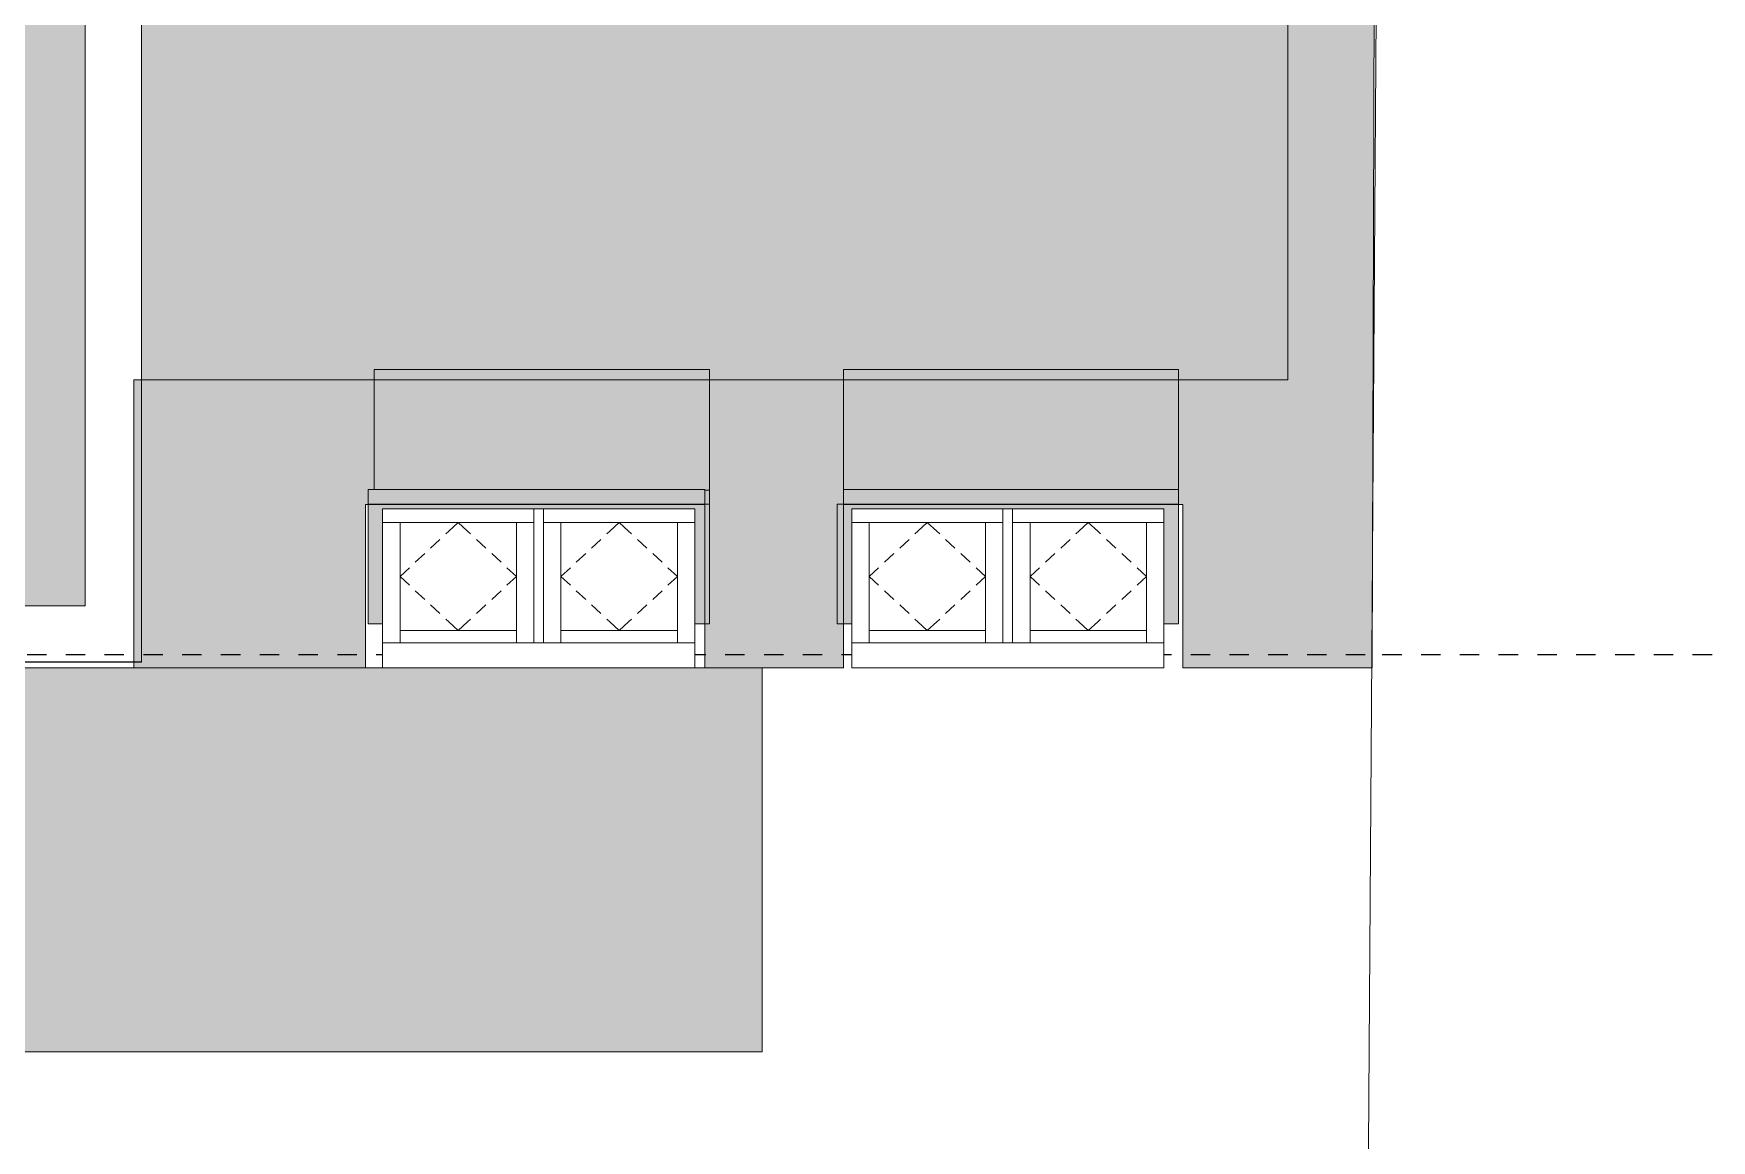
# Model space of a CAD drawing. Header units: metres. Extents: x -3 to 171, y -23 to 41.
# Drawn here: x 145.41 to 154.06, y 17.95 to 23.66 of the extents above; entities that cross this region are included whole.
import ezdxf

# ---------------------------------------------------------------- set-up
doc = ezdxf.new("R2010")
doc.units = ezdxf.units.M
doc.header["$MEASUREMENT"] = 0
doc.set_wipeout_variables(frame=1)
doc.linetypes.add('Baufluchtlinie', pattern=[0.013, 0.008, -0.005])
doc.linetypes.add('Wipeout_Contour', pattern=[1, 0, -1])
for name, color, linetype in [('140 Brüstung', 7, 'Continuous'), ('325 Dachfenster', 7, 'Continuous'), ('330 Dachaufbau', 7, 'Continuous'), ('840 Baulinien', 7, 'Continuous'), ('905 VP Beschriftung Übersicht.Übersicht', 7, 'Continuous'), ('Neubau_840 Baulinien', 7, 'Continuous')]:
    doc.layers.add(name, color=color, linetype=linetype)
doc.linetypes.add('Grenze Grundstück', pattern='A,0,[1,415_260415_PP_VA_1_9 DD STG11.Shx,S=0.00031746,R=0,X=0,Y=0],-0.04,0', length=0.04)

# ---------------------------------------------------------------- blocks, each defined once
blk = doc.blocks.new('Wand_38_2', base_point=(139.7692, 20.5902))
at = {"color": 254, "linetype": 'Wipeout_Contour', "lineweight": 0, "ltscale": 441.541659}
blk.add_wipeout([(145.6791, 20.7103), (145.9691, 20.4204), (145.9691, 20.7103)], dxfattribs=at).dxf.layer = '140 Brüstung'
at = {"color": 254, "linetype": 'Wipeout_Contour', "lineweight": 0, "ltscale": 577.030634}
blk.add_wipeout([(145.6791, 20.7103), (139.8893, 20.7103), (139.8893, 20.4204), (145.6791, 20.4204)], dxfattribs=at).dxf.layer = '140 Brüstung'
at = {"color": 254, "linetype": 'Wipeout_Contour', "lineweight": 0, "ltscale": 441.748344}
blk.add_wipeout([(145.9691, 20.4204), (145.9693, 20.4201), (145.9693, 20.4204)], dxfattribs=at).dxf.layer = '140 Brüstung'
at = {"color": 254, "linetype": 'Wipeout_Contour', "lineweight": 0, "ltscale": 442.064619}
blk.add_wipeout([(145.6791, 20.4204), (145.9691, 20.4204), (145.6791, 20.7103)], dxfattribs=at).dxf.layer = '140 Brüstung'
at = {"layer": '140 Brüstung', "color": 7, "linetype": 'Continuous', "lineweight": 18, "flags": 128}
blk.add_lwpolyline([(145.6791, 20.7103), (139.8893, 20.7103)], dxfattribs=at)
at = {"color": 254, "linetype": 'Wipeout_Contour', "lineweight": 0, "ltscale": 576.948118}
blk.add_wipeout([(145.9691, 20.4204), (139.5993, 20.4204), (139.5993, 20.4201), (145.9691, 20.4201)], dxfattribs=at).dxf.layer = '140 Brüstung'
at = {"color": 254, "linetype": 'Wipeout_Contour', "lineweight": 0, "ltscale": 442.599908}
blk.add_wipeout([(145.9691, 20.4201), (145.9693, 20.4201), (145.9691, 20.4204)], dxfattribs=at).dxf.layer = '140 Brüstung'
at = {"layer": '140 Brüstung', "color": 7, "linetype": 'Continuous', "lineweight": 18}
blk.add_line((145.9691, 20.4204), (139.5993, 20.4204), dxfattribs=at)
at = {"layer": '140 Brüstung', "color": 7, "linetype": 'Continuous', "lineweight": 18, "flags": 128}
for points in [[(139.5993, 20.4201), (145.9693, 20.4201)], [(145.9693, 20.4201), (145.9693, 20.4204)]]:
    blk.add_lwpolyline(points, dxfattribs=at)
blk = doc.blocks.new('Wand_39_2', base_point=(145.7992, 20.5902))
at = {"color": 254, "linetype": 'Wipeout_Contour', "lineweight": 0, "ltscale": 591.086287}
blk.add_wipeout([(145.6791, 25.0857), (145.969, 24.8458), (145.9691, 24.8458), (145.9691, 25.0857)], dxfattribs=at).dxf.layer = '140 Brüstung'
at = {"color": 254, "linetype": 'Wipeout_Contour', "lineweight": 0, "ltscale": 443.798698}
blk.add_wipeout([(145.9691, 24.8458), (145.969, 24.8458), (145.9691, 24.8457)], dxfattribs=at).dxf.layer = '140 Brüstung'
at = {"color": 254, "linetype": 'Wipeout_Contour', "lineweight": 0, "ltscale": 738.085702}
blk.add_wipeout([(145.6791, 24.8458), (145.6791, 20.7103), (145.9691, 20.7103), (145.9691, 24.8457), (145.969, 24.8458)], dxfattribs=at).dxf.layer = '140 Brüstung'
at = {"color": 254, "linetype": 'Wipeout_Contour', "lineweight": 0, "ltscale": 444.084349}
blk.add_wipeout([(145.6791, 24.8458), (145.969, 24.8458), (145.6791, 25.0857)], dxfattribs=at).dxf.layer = '140 Brüstung'
at = {"layer": '140 Brüstung', "color": 7, "linetype": 'Continuous', "lineweight": 18, "flags": 128}
for points in [[(145.6791, 25.0857), (145.9691, 25.0857)], [(145.6791, 25.0857), (145.6791, 20.7103)]]:
    blk.add_lwpolyline(points, dxfattribs=at)
at = {"color": 254, "linetype": 'Wipeout_Contour', "lineweight": 0, "ltscale": 590.91725}
blk.add_wipeout([(145.9691, 24.8455), (145.9691, 20.4204), (145.9693, 20.4204), (145.9693, 24.8455)], dxfattribs=at).dxf.layer = '140 Brüstung'
at = {"layer": '140 Brüstung', "color": 7, "linetype": 'Continuous', "lineweight": 18}
for p, q in [((145.9691, 24.8457), (145.9691, 24.8458)), ((145.9691, 24.8457), (145.9691, 24.8455)), ((145.9691, 24.8455), (145.9691, 20.4204))]:
    blk.add_line(p, q, dxfattribs=at)
at = {"layer": '140 Brüstung', "color": 7, "linetype": 'Continuous', "lineweight": 18, "flags": 128}
blk.add_lwpolyline([(145.9693, 20.4204), (145.9693, 24.8455)], dxfattribs=at)
blk = doc.blocks.new('VELUX SlopeRoofBundle[14]_2', base_point=(133.3792, 35.4602))
at = {"color": 254, "linetype": 'Wipeout_Contour', "lineweight": 0, "ltscale": 605.688398}
blk.add_wipeout([(150.4361, 20.519), (149.6311, 20.519), (149.6311, 20.3902), (150.4361, 20.3902)], dxfattribs=at).dxf.layer = '325 Dachfenster'
at = {"color": 254, "linetype": 'Wipeout_Contour', "lineweight": 0, "ltscale": 608.87903}
blk.add_wipeout([(150.4361, 20.3902), (151.2411, 20.3902), (151.2411, 20.519), (150.4361, 20.519)], dxfattribs=at).dxf.layer = '325 Dachfenster'
at = {"layer": '325 Dachfenster', "linetype": 'Continuous', "lineweight": 0, "flags": 128}
blk.add_lwpolyline([(151.2411, 20.3902), (150.4361, 20.3902), (149.6311, 20.3902)], dxfattribs=at)
at = {"color": 254, "linetype": 'Wipeout_Contour', "lineweight": 0, "ltscale": 607.507257}
blk.add_wipeout([(151.2411, 21.2105), (149.6311, 21.2105), (149.6311, 20.519), (151.2411, 20.519)], dxfattribs=at).dxf.layer = '325 Dachfenster'
at = {"layer": '325 Dachfenster', "linetype": 'Continuous', "lineweight": 0, "flags": 128}
for points in [[(149.6311, 21.2105), (150.4111, 21.2105), (150.4611, 21.2105), (151.2411, 21.2105)], [(149.6311, 21.2105), (149.6311, 20.6164), (149.6311, 20.519), (149.6311, 20.3902)], [(150.4111, 21.2105), (150.4111, 20.519)], [(150.4611, 21.2105), (150.4611, 20.519)], [(151.2411, 21.2105), (151.2411, 20.6164), (151.2411, 20.519), (151.2411, 20.3902)], [(149.6311, 21.1398), (150.4111, 21.1398)], [(149.7211, 21.1398), (149.7211, 20.519)], [(150.0211, 21.1398), (149.9726, 21.0948), (149.9573, 21.0806)], [(150.0211, 21.1398), (150.0695, 21.0948), (150.0848, 21.0806)], [(150.3211, 21.1398), (150.3211, 20.519)], [(150.4611, 21.1398), (151.2411, 21.1398)], [(150.5511, 21.1398), (150.5511, 20.519)], [(150.8511, 21.1398), (150.8026, 21.0948), (150.7873, 21.0806)], [(150.8511, 21.1398), (150.8995, 21.0948), (150.9148, 21.0806)], [(151.1511, 21.1398), (151.1511, 20.519)], [(149.927, 21.0525), (149.8786, 21.0075)], [(150.1151, 21.0525), (150.1635, 21.0075)], [(150.757, 21.0525), (150.7086, 21.0075)], [(150.9451, 21.0525), (150.9935, 21.0075)], [(149.8483, 20.9794), (149.7998, 20.9344)], [(150.1938, 20.9794), (150.2423, 20.9344)], [(150.6783, 20.9794), (150.6298, 20.9344)], [(151.0238, 20.9794), (151.0723, 20.9344)], [(149.7695, 20.9062), (149.7211, 20.8612)], [(149.7695, 20.8162), (149.7211, 20.8612)], [(150.2726, 20.9062), (150.3211, 20.8612)], [(150.2726, 20.8162), (150.3211, 20.8612)], [(150.5995, 20.9062), (150.5511, 20.8612)], [(150.5995, 20.8162), (150.5511, 20.8612)], [(151.1026, 20.9062), (151.1511, 20.8612)], [(151.1026, 20.8162), (151.1511, 20.8612)], [(149.8483, 20.7431), (149.7998, 20.7881)], [(150.1938, 20.7431), (150.2423, 20.7881)], [(150.6783, 20.7431), (150.6298, 20.7881)], [(151.0238, 20.7431), (151.0723, 20.7881)], [(149.927, 20.6699), (149.8786, 20.715)], [(150.1151, 20.6699), (150.1635, 20.715)], [(150.757, 20.6699), (150.7086, 20.715)], [(150.9451, 20.6699), (150.9935, 20.715)], [(150.0211, 20.5826), (149.9726, 20.6276), (149.9573, 20.6418)], [(150.0211, 20.5826), (150.0695, 20.6276), (150.0848, 20.6418)], [(150.8511, 20.5826), (150.8026, 20.6276), (150.7873, 20.6418)], [(150.8511, 20.5826), (150.8995, 20.6276), (150.9148, 20.6418)], [(151.2411, 20.519), (149.6311, 20.519)], [(149.7211, 20.5826), (150.3211, 20.5826)], [(150.5511, 20.5826), (151.1511, 20.5826)]]:
    blk.add_lwpolyline(points, dxfattribs=at)
blk = doc.blocks.new('Dachfläche_24_2', base_point=(151.3161, 20.6164))
at = {"layer": '325 Dachfenster', "linetype": 'Continuous', "lineweight": 0, "true_color": 0x000000}
blk.add_hatch(color=18, dxfattribs=at).paths.add_polyline_path([(151.3161, 20.6164), (151.3161, 21.2347), (149.5561, 21.2347), (149.5561, 20.6164), (149.6311, 20.6164), (149.6311, 21.2105), (151.2411, 21.2105), (151.2411, 20.6164)])
at = {"layer": '325 Dachfenster', "color": 7, "linetype": 'Continuous', "lineweight": 13, "true_color": 0xf4f4f4, "flags": 128}
for points in [[(149.5892, 21.31), (149.5892, 21.928)], [(149.5892, 21.928), (151.3161, 21.928)], [(151.3161, 21.31), (151.3161, 21.928)], [(151.3161, 21.31), (149.5892, 21.31)], [(149.5892, 21.2347), (149.5892, 21.31)], [(151.3161, 21.2347), (151.3161, 21.31)], [(149.5561, 21.2347), (151.3161, 21.2347)], [(149.5561, 21.2347), (149.5561, 21.2347)], [(149.5561, 21.2347), (151.3161, 21.2347)], [(149.5561, 20.6164), (149.5561, 21.2347)], [(151.3161, 21.2347), (151.3161, 21.2347)], [(151.3161, 21.2347), (151.3161, 20.6164)], [(149.6311, 20.6164), (149.5561, 20.6164)], [(151.3161, 20.6164), (151.2411, 20.6164)]]:
    blk.add_lwpolyline(points, dxfattribs=at)
at = {"layer": '325 Dachfenster', "linetype": 'Continuous', "lineweight": 0}
blk.add_blockref('VELUX SlopeRoofBundle[14]_2', (133.3792, 35.4602), dxfattribs=at)
blk = doc.blocks.new('Dachfläche_29_2', base_point=(145.9292, 21.8753))
at = {"layer": '330 Dachaufbau', "linetype": 'Continuous', "lineweight": 0, "true_color": 0x000000}
blk.add_hatch(color=18, dxfattribs=at).paths.add_polyline_path([(152.3292, 24.9657), (151.887, 24.9657), (151.887, 24.3052), (151.8791, 24.3052), (151.8791, 21.8753), (145.9292, 21.8753), (145.9292, 20.3902), (147.1242, 20.3902), (147.1242, 21.2322), (148.8742, 21.2322), (148.8742, 20.3902), (149.5892, 20.3902), (149.5892, 21.2322), (151.3392, 21.2322), (151.3392, 20.3902), (152.314, 20.3902)])
at = {"layer": '330 Dachaufbau', "color": 7, "linetype": 'Continuous', "lineweight": 18, "flags": 128}
for points in [[(151.887, 24.3052), (151.887, 24.9657)], [(151.887, 24.9657), (152.3292, 24.9657)], [(152.3292, 24.9657), (152.314, 20.3902)], [(151.887, 24.383), (151.8791, 24.383)], [(151.8791, 24.383), (151.8791, 24.3653), (151.8791, 24.33), (151.8791, 24.3052)], [(151.8791, 24.3052), (151.887, 24.3052)], [(151.8791, 21.8753), (151.8791, 24.3052)], [(145.9292, 21.8753), (151.8791, 21.8753)], [(145.9292, 20.3902), (145.9292, 21.8753)], [(147.1242, 21.2322), (147.1242, 20.3902)], [(148.8742, 21.2322), (147.1242, 21.2322)], [(148.8742, 20.3902), (148.8742, 21.2322)], [(149.5892, 21.2322), (149.5892, 20.3902)], [(151.3392, 21.2322), (149.5892, 21.2322)], [(151.3392, 20.3902), (151.3392, 21.2322)], [(147.1242, 20.3902), (145.9292, 20.3902)], [(149.5892, 20.3902), (148.8742, 20.3902)], [(152.314, 20.3902), (151.3392, 20.3902)]]:
    blk.add_lwpolyline(points, dxfattribs=at)
blk = doc.blocks.new('VELUX SlopeRoofBundle[23]_2', base_point=(133.3792, 35.4602))
at = {"color": 254, "linetype": 'Wipeout_Contour', "lineweight": 0, "ltscale": 596.103709}
blk.add_wipeout([(148.0173, 20.519), (147.2123, 20.519), (147.2123, 20.3902), (148.0173, 20.3902)], dxfattribs=at).dxf.layer = '325 Dachfenster'
at = {"color": 254, "linetype": 'Wipeout_Contour', "lineweight": 0, "ltscale": 599.293387}
blk.add_wipeout([(148.0173, 20.3902), (148.8223, 20.3902), (148.8223, 20.519), (148.0173, 20.519)], dxfattribs=at).dxf.layer = '325 Dachfenster'
at = {"layer": '325 Dachfenster', "linetype": 'Continuous', "lineweight": 0, "flags": 128}
blk.add_lwpolyline([(148.8223, 20.3902), (148.0173, 20.3902), (147.2123, 20.3902)], dxfattribs=at)
at = {"color": 254, "linetype": 'Wipeout_Contour', "lineweight": 0, "ltscale": 597.925657}
blk.add_wipeout([(148.8223, 21.2105), (147.2123, 21.2105), (147.2123, 20.519), (148.8223, 20.519)], dxfattribs=at).dxf.layer = '325 Dachfenster'
at = {"layer": '325 Dachfenster', "linetype": 'Continuous', "lineweight": 0, "flags": 128}
for points in [[(147.2123, 21.2105), (147.9923, 21.2105), (148.0423, 21.2105), (148.8223, 21.2105)], [(147.2123, 21.2105), (147.2123, 20.6164), (147.2123, 20.519), (147.2123, 20.3902)], [(147.9923, 21.2105), (147.9923, 20.519)], [(148.0423, 21.2105), (148.0423, 20.519)], [(148.8223, 21.2105), (148.8223, 20.6164), (148.8223, 20.519), (148.8223, 20.3902)], [(147.2123, 21.1398), (147.9923, 21.1398)], [(147.3023, 21.1398), (147.3023, 20.519)], [(147.6023, 21.1398), (147.5539, 21.0948), (147.5386, 21.0806)], [(147.6023, 21.1398), (147.6508, 21.0948), (147.6661, 21.0806)], [(147.9023, 21.1398), (147.9023, 20.519)], [(148.0423, 21.1398), (148.8223, 21.1398)], [(148.1323, 21.1398), (148.1323, 20.519)], [(148.4323, 21.1398), (148.3839, 21.0948), (148.3686, 21.0806)], [(148.4323, 21.1398), (148.4808, 21.0948), (148.4961, 21.0806)], [(148.7323, 21.1398), (148.7323, 20.519)], [(147.5083, 21.0525), (147.4599, 21.0075)], [(147.6964, 21.0525), (147.7448, 21.0075)], [(148.3383, 21.0525), (148.2899, 21.0075)], [(148.5264, 21.0525), (148.5748, 21.0075)], [(147.4296, 20.9794), (147.3811, 20.9344)], [(147.7751, 20.9794), (147.8236, 20.9344)], [(148.2596, 20.9794), (148.2111, 20.9344)], [(148.6051, 20.9794), (148.6536, 20.9344)], [(147.3508, 20.9062), (147.3023, 20.8612)], [(147.3508, 20.8162), (147.3023, 20.8612)], [(147.8539, 20.9062), (147.9023, 20.8612)], [(147.8539, 20.8162), (147.9023, 20.8612)], [(148.1808, 20.9062), (148.1323, 20.8612)], [(148.1808, 20.8162), (148.1323, 20.8612)], [(148.6839, 20.9062), (148.7323, 20.8612)], [(148.6839, 20.8162), (148.7323, 20.8612)], [(147.4296, 20.7431), (147.3811, 20.7881)], [(147.7751, 20.7431), (147.8236, 20.7881)], [(148.2596, 20.7431), (148.2111, 20.7881)], [(148.6051, 20.7431), (148.6536, 20.7881)], [(147.5083, 20.6699), (147.4599, 20.715)], [(147.6964, 20.6699), (147.7448, 20.715)], [(148.3383, 20.6699), (148.2899, 20.715)], [(148.5264, 20.6699), (148.5748, 20.715)], [(147.6023, 20.5826), (147.5539, 20.6276), (147.5386, 20.6418)], [(147.6023, 20.5826), (147.6508, 20.6276), (147.6661, 20.6418)], [(148.4323, 20.5826), (148.3839, 20.6276), (148.3686, 20.6418)], [(148.4323, 20.5826), (148.4808, 20.6276), (148.4961, 20.6418)], [(148.8223, 20.519), (147.2123, 20.519)], [(147.3023, 20.5826), (147.9023, 20.5826)], [(148.1323, 20.5826), (148.7323, 20.5826)]]:
    blk.add_lwpolyline(points, dxfattribs=at)
blk = doc.blocks.new('Dachfläche_37_2', base_point=(148.8973, 20.6164))
at = {"layer": '325 Dachfenster', "linetype": 'Continuous', "lineweight": 0, "true_color": 0x000000}
blk.add_hatch(color=18, dxfattribs=at).paths.add_polyline_path([(148.8223, 20.6164), (148.8973, 20.6164), (148.8973, 21.2347), (147.1373, 21.2347), (147.1373, 20.6164), (147.2123, 20.6164), (147.2123, 21.2105), (148.8223, 21.2105)])
at = {"layer": '325 Dachfenster', "color": 7, "linetype": 'Continuous', "lineweight": 13, "true_color": 0xf4f4f4, "flags": 128}
for points in [[(147.1692, 21.928), (148.8973, 21.928)], [(147.1692, 21.31), (147.1692, 21.928)], [(148.8973, 21.3058), (148.8973, 21.928)], [(147.1373, 21.31), (147.1373, 21.2347)], [(148.8742, 21.31), (147.1373, 21.31)], [(148.8742, 21.2347), (148.8742, 21.31)], [(148.8742, 21.3058), (148.8973, 21.3058)], [(148.8973, 21.2347), (148.8973, 21.3058)], [(147.1373, 20.6164), (147.1373, 21.2347)], [(147.1373, 21.2347), (147.1373, 21.2347)], [(147.1373, 21.2347), (148.8973, 21.2347)], [(147.1373, 21.2347), (148.8973, 21.2347)], [(148.8973, 21.2347), (148.8973, 20.6164)], [(148.8973, 21.2347), (148.8973, 21.2347)], [(147.2123, 20.6164), (147.1373, 20.6164)], [(148.8973, 20.6164), (148.8223, 20.6164)]]:
    blk.add_lwpolyline(points, dxfattribs=at)
at = {"layer": '325 Dachfenster', "linetype": 'Continuous', "lineweight": 0}
blk.add_blockref('VELUX SlopeRoofBundle[23]_2', (133.3792, 35.4602), dxfattribs=at)

msp = doc.modelspace()

# ---------------------------------------------------------------- hatches: boundary and pattern name
at = {"layer": '905 VP Beschriftung Übersicht.Übersicht', "linetype": 'Continuous', "lineweight": 0}
for points in [[(151.8791, 24.1082), (151.8791, 21.8753), (145.9693, 21.8753), (145.9693, 24.1082)], [(149.1692, 20.3902), (149.1692, 18.4102), (136.5792, 18.4102), (136.5792, 20.3902)]]:
    msp.add_hatch(color=255, dxfattribs=at).paths.add_polyline_path(points)

# ---------------------------------------------------------------- linework, layer by layer
at = {"layer": '905 VP Beschriftung Übersicht.Übersicht', "color": 7, "linetype": 'Continuous', "lineweight": 13, "flags": 128}
msp.add_lwpolyline([(149.1692, 20.3902), (149.1692, 18.4102), (136.5792, 18.4102), (136.5792, 20.3902)], close=True, dxfattribs=at)

# ---------------------------------------------------------------- next in the draw order: block references
at = {"layer": '140 Brüstung', "color": 7, "lineweight": 25}
msp.add_blockref('Wand_38_2', (139.7692, 20.5902), dxfattribs=at)

# ---------------------------------------------------------------- next in the draw order: block references
msp.add_blockref('Wand_39_2', (145.7992, 20.5902), dxfattribs=at)

# ---------------------------------------------------------------- next in the draw order: hatches: boundary and pattern name
at = {"layer": '905 VP Beschriftung Übersicht.Übersicht', "linetype": 'Continuous', "lineweight": 0}
h = msp.add_hatch(color=255, dxfattribs=at)
h.paths.add_polyline_path([(144.2942, 25.1052), (144.2942, 26.3752), (145.0556, 26.3752), (145.0556, 28.0052), (144.6684, 28.0052), (144.6684, 31.7794), (141.94, 31.7794), (141.94, 31.5052), (141.7842, 31.5052), (141.7842, 30.4752), (141.94, 30.4752), (141.94, 29.6252), (141.6342, 29.6252), (141.6342, 29.1952), (141.94, 29.1952), (141.94, 28.0052), (141.5442, 28.0052), (141.5442, 28.1952), (140.6542, 28.1952), (140.6542, 30.7332), (140.3042, 30.7332), (140.3042, 33.4302), (145.4342, 33.4302), (145.4342, 30.8368), (152.0987, 30.8368), (152.097, 30.3052), (151.6809, 30.3052), (151.6809, 29.3252), (152.0937, 29.3252), (152.0796, 25.0857), (145.6791, 25.0857), (145.6791, 20.7103), (139.8893, 20.7103), (139.8893, 25.1052)])
h.paths.add_polyline_path([(147.6042, 28.0752), (148.3042, 28.0752), (148.3042, 27.6452), (147.6042, 27.6452)], flags=0)

# ---------------------------------------------------------------- next in the draw order: linework, layer by layer
at = {"layer": '840 Baulinien', "color": 254, "linetype": 'Grenze Grundstück', "lineweight": 13, "true_color": 0xe3e3e3}
msp.add_lwpolyline([(133.3792, 35.46), (152.3642, 35.459), (152.3372, 24.0151), (152.2827, 15.8899), (152.2278, 4.1322), (133.4457, 1.4333), (133.4356, 23.2572)], close=True, dxfattribs=at)
at = {"layer": '905 VP Beschriftung Übersicht.Übersicht', "color": 7, "linetype": 'Continuous', "lineweight": 13, "flags": 128}
msp.add_lwpolyline([(145.4342, 33.4302), (145.4342, 30.8368), (152.0987, 30.8368), (152.097, 30.3052), (151.6809, 30.3052), (151.6809, 29.3252), (152.0937, 29.3252), (152.0796, 25.0857), (145.6791, 25.0857), (145.6791, 20.7103), (139.8893, 20.7103)], dxfattribs=at)
at = {"layer": 'Neubau_840 Baulinien', "color": 1, "linetype": 'Baufluchtlinie', "lineweight": 25, "true_color": 0xfb0106}
msp.add_lwpolyline([(115.647, 20.5608), (133.3792, 20.4602), (152.3668, 20.4597), (171.3553, 20.4443)], dxfattribs=at)

# ---------------------------------------------------------------- next in the draw order: block references
at = {"layer": '325 Dachfenster', "color": 7, "linetype": 'Continuous', "lineweight": 13, "true_color": 0xf4f4f4}
msp.add_blockref('Dachfläche_24_2', (151.3161, 20.6164), dxfattribs=at)

# ---------------------------------------------------------------- next in the draw order: block references
at = {"layer": '330 Dachaufbau', "color": 7, "linetype": 'Continuous', "lineweight": 18}
msp.add_blockref('Dachfläche_29_2', (145.9292, 21.8753), dxfattribs=at)

# ---------------------------------------------------------------- next in the draw order: block references
at = {"layer": '325 Dachfenster', "color": 7, "linetype": 'Continuous', "lineweight": 13, "true_color": 0xf4f4f4}
msp.add_blockref('Dachfläche_37_2', (148.8973, 20.6164), dxfattribs=at)

doc.saveas('drawing.dxf')
